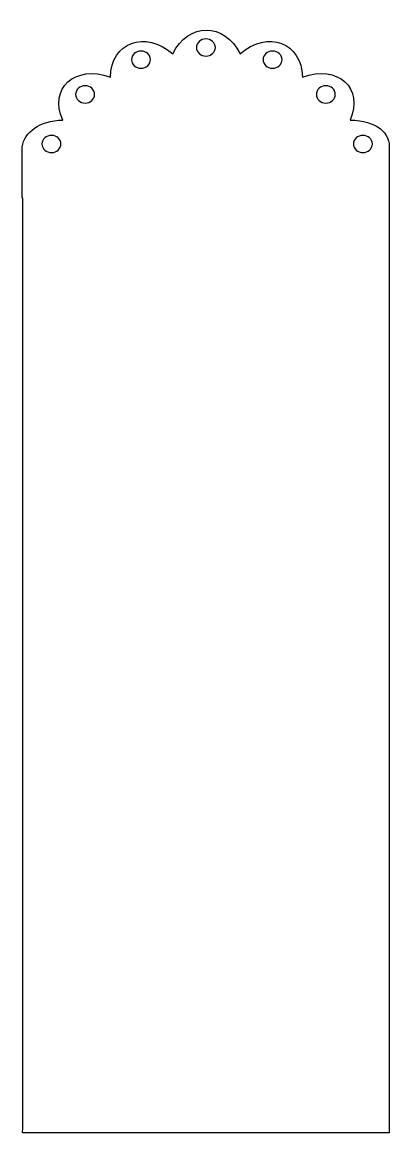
# Model space of a CAD drawing. Header units: centimetres. Extents: x -3.4 to 3.4, y -10.2 to 10.4.
import ezdxf

# ---------------------------------------------------------------- set-up
doc = ezdxf.new("R2010")
doc.units = ezdxf.units.CM
doc.header["$MEASUREMENT"] = 0
doc.layers.add('Camada 1', color=7, linetype='Continuous')

msp = doc.modelspace()

# ---------------------------------------------------------------- linework, layer by layer
at = {"layer": 'Camada 1'}
for points, knots in [([(3.40787, 7.12335), (3.40787, 7.12335), (3.40787, 8.01936), (3.40787, 8.01936), (3.40787, 8.01936), (3.40787, 8.01936), (3.40787, 8.01936), (3.40787, 8.01936), (3.40787, 8.01936), (3.43793, 8.33591), (3.16699, 8.5617), (2.68291, 8.56943), (2.68291, 8.56943), (2.94289, 9.16445), (2.45643, 9.60297), (1.79642, 9.36847), (1.79642, 9.36847), (1.78504, 10.00844), (1.14843, 10.24503), (0.63736, 9.80053), (0.63736, 9.80053), (0.35682, 10.38738), (-0.33281, 10.38738), (-0.61333, 9.80053), (-0.61333, 9.80053), (-1.12533, 10.24503), (-1.76133, 10.00841), (-1.77247, 9.36847), (-1.77247, 9.36847), (-2.43189, 9.60289), (-2.91986, 9.16442), (-2.6583, 8.56943), (-2.6583, 8.56943), (-3.08524, 8.5626), (-3.37417, 8.34065), (-3.41068, 8.07426), (-3.41068, 8.07426), (-3.41068, 8.07426), (-3.41068, 8.07426), (-3.41068, 8.07426), (-3.41068, 8.07426), (-3.41068, 8.07426), (-3.41068, 7.12335), (-3.41068, 7.12335), (-3.41068, 7.12335), (-3.41068, 7.12335), (-3.39861, 7.11779), (-3.39861, 7.11779), (-3.39861, 7.11779), (-3.39861, 7.11779), (-3.39861, -10.15699), (-3.39861, -10.15699), (-3.39861, -10.15699), (-3.39861, -10.15699), (-3.39861, -10.15699), (-3.39861, -10.15699), (-3.39861, -10.15699), (-3.39861, -10.15699), (-3.40438, -10.24065), (-3.40438, -10.24065), (-3.40438, -10.24065), (-3.40438, -10.24065), (-0.03732, -10.24064), (-0.03732, -10.24064), (-0.03732, -10.24064), (-0.03732, -10.24064), (0.04364, -10.24064), (0.04364, -10.24064), (0.04364, -10.24064), (0.04364, -10.24064), (3.4107, -10.24064), (3.4107, -10.24064), (3.4107, -10.24064), (3.4107, -10.24064), (3.40493, -10.15698), (3.40493, -10.15698), (3.40493, -10.15698), (3.40493, -10.15698), (3.40493, -10.15698), (3.40493, -10.15698), (3.40493, -10.15698), (3.40493, -10.15698), (3.40494, 7.11779), (3.40494, 7.11779), (3.40494, 7.11779), (3.40494, 7.11779), (3.40787, 7.12335), (3.40787, 7.12335)], [0, 0, 0, 0, 0.04347826, 0.04347826, 0.04347826, 0.04347826, 0.08695652, 0.08695652, 0.08695652, 0.08695652, 0.13043478, 0.13043478, 0.13043478, 0.13043478, 0.17391304, 0.17391304, 0.17391304, 0.17391304, 0.2173913, 0.2173913, 0.2173913, 0.2173913, 0.26086957, 0.26086957, 0.26086957, 0.26086957, 0.30434783, 0.30434783, 0.30434783, 0.30434783, 0.34782609, 0.34782609, 0.34782609, 0.34782609, 0.39130435, 0.39130435, 0.39130435, 0.39130435, 0.43478261, 0.43478261, 0.43478261, 0.43478261, 0.47826087, 0.47826087, 0.47826087, 0.47826087, 0.52173913, 0.52173913, 0.52173913, 0.52173913, 0.56521739, 0.56521739, 0.56521739, 0.56521739, 0.60869565, 0.60869565, 0.60869565, 0.60869565, 0.65217391, 0.65217391, 0.65217391, 0.65217391, 0.69565217, 0.69565217, 0.69565217, 0.69565217, 0.73913043, 0.73913043, 0.73913043, 0.73913043, 0.7826087, 0.7826087, 0.7826087, 0.7826087, 0.82608696, 0.82608696, 0.82608696, 0.82608696, 0.86956522, 0.86956522, 0.86956522, 0.86956522, 0.91304348, 0.91304348, 0.91304348, 0.91304348, 1, 1, 1, 1]), ([(0.00269, 10.07787), (0.09977, 10.07787), (0.17845, 10.00619), (0.17845, 9.91777), (0.17845, 9.91777), (0.17845, 9.82937), (0.09976, 9.75767), (0.00269, 9.75767), (0.00269, 9.75767), (-0.09441, 9.75767), (-0.17305, 9.82935), (-0.17305, 9.91777), (-0.17305, 9.91777), (-0.17305, 10.00617), (-0.09436, 10.07787), (0.00269, 10.07787)], [0, 0, 0, 0, 0.2, 0.2, 0.2, 0.2, 0.4, 0.4, 0.4, 0.4, 0.6, 0.6, 0.6, 0.6, 1, 1, 1, 1]), ([(-1.2036, 9.85234), (-1.10652, 9.85234), (-1.02784, 9.78069), (-1.02784, 9.69221), (-1.02784, 9.69221), (-1.02784, 9.60379), (-1.10658, 9.53214), (-1.2036, 9.53214), (-1.2036, 9.53214), (-1.30062, 9.53214), (-1.37934, 9.60382), (-1.37934, 9.69221), (-1.37934, 9.69221), (-1.37929, 9.78072), (-1.3006, 9.85234), (-1.2036, 9.85234)], [0, 0, 0, 0, 0.2, 0.2, 0.2, 0.2, 0.4, 0.4, 0.4, 0.4, 0.6, 0.6, 0.6, 0.6, 1, 1, 1, 1]), ([(1.24075, 9.85234), (1.33783, 9.85234), (1.41654, 9.78069), (1.41654, 9.69221), (1.41654, 9.69221), (1.41654, 9.60379), (1.3378, 9.53214), (1.24075, 9.53214), (1.24075, 9.53214), (1.14373, 9.53214), (1.06501, 9.60382), (1.06501, 9.69221), (1.06501, 9.69221), (1.06499, 9.78072), (1.1437, 9.85234), (1.24075, 9.85234)], [0, 0, 0, 0, 0.2, 0.2, 0.2, 0.2, 0.4, 0.4, 0.4, 0.4, 0.6, 0.6, 0.6, 0.6, 1, 1, 1, 1]), ([(-2.24204, 9.20652), (-2.14494, 9.20652), (-2.06628, 9.13487), (-2.06628, 9.04639), (-2.06628, 9.04639), (-2.06628, 8.95799), (-2.14499, 8.88634), (-2.24204, 8.88634), (-2.24204, 8.88634), (-2.33906, 8.88634), (-2.4178, 8.95802), (-2.4178, 9.04639), (-2.4178, 9.04639), (-2.4178, 9.1349), (-2.33912, 9.20652), (-2.24204, 9.20652)], [0, 0, 0, 0, 0.2, 0.2, 0.2, 0.2, 0.4, 0.4, 0.4, 0.4, 0.6, 0.6, 0.6, 0.6, 1, 1, 1, 1]), ([(2.23082, 9.20652), (2.32792, 9.20652), (2.40661, 9.13487), (2.40661, 9.04639), (2.40661, 9.04639), (2.40661, 8.95799), (2.3279, 8.88634), (2.23082, 8.88634), (2.23082, 8.88634), (2.13382, 8.88634), (2.05508, 8.95802), (2.05508, 9.04639), (2.05508, 9.04639), (2.05511, 9.1349), (2.1338, 9.20652), (2.23082, 9.20652)], [0, 0, 0, 0, 0.2, 0.2, 0.2, 0.2, 0.4, 0.4, 0.4, 0.4, 0.6, 0.6, 0.6, 0.6, 1, 1, 1, 1]), ([(-2.86738, 8.28601), (-2.77033, 8.28601), (-2.69167, 8.21433), (-2.69167, 8.12586), (-2.69167, 8.12586), (-2.69167, 8.03746), (-2.77036, 7.96581), (-2.86738, 7.96581), (-2.86738, 7.96581), (-2.96443, 7.96581), (-3.04314, 8.03746), (-3.04314, 8.12586), (-3.04314, 8.12586), (-3.04312, 8.21431), (-2.96446, 8.28601), (-2.86738, 8.28601)], [0, 0, 0, 0, 0.2, 0.2, 0.2, 0.2, 0.4, 0.4, 0.4, 0.4, 0.6, 0.6, 0.6, 0.6, 1, 1, 1, 1]), ([(2.91998, 8.28601), (3.01706, 8.28601), (3.09577, 8.21433), (3.09577, 8.12586), (3.09577, 8.12586), (3.09577, 8.03746), (3.01703, 7.96581), (2.91998, 7.96581), (2.91998, 7.96581), (2.82288, 7.96581), (2.74427, 8.03746), (2.74427, 8.12586), (2.74427, 8.12586), (2.74427, 8.21431), (2.82288, 8.28601), (2.91998, 8.28601)], [0, 0, 0, 0, 0.2, 0.2, 0.2, 0.2, 0.4, 0.4, 0.4, 0.4, 0.6, 0.6, 0.6, 0.6, 1, 1, 1, 1])]:
    msp.add_open_spline(points, degree=3, knots=knots, dxfattribs=at)

doc.saveas('drawing.dxf')
